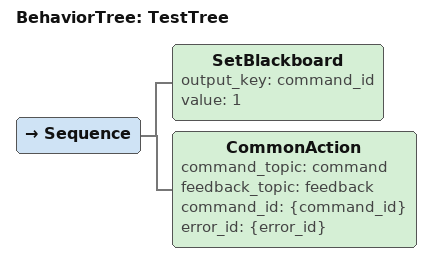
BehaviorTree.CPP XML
<?xml version="1.0"?>
<root main_tree_to_execute="TestTree">
    <BehaviorTree ID="TestTree">
        <Sequence>
			<SetBlackboard output_key="command_id" value="1"/>
            <CommonAction command_topic="command" feedback_topic="feedback" command_id="{command_id}" error_id="{error_id}"/>
        </Sequence>
    </BehaviorTree>
</root>
